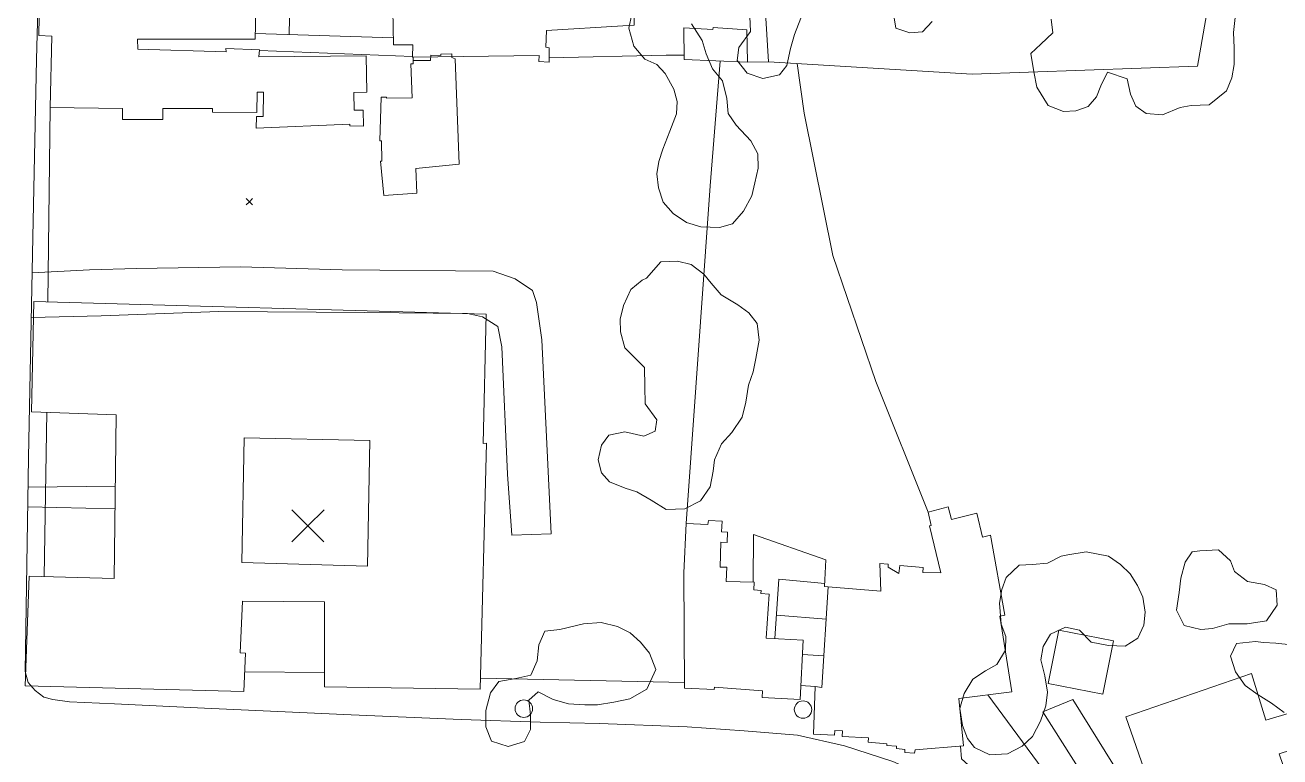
# Model space of a CAD drawing. Header units: metres. Extents: x 4652992 to 4879070, y 2074171 to 2309877.
# Drawn here: x 4654225.5 to 4654336.2, y 2308948.9 to 2309013.5 of the extents above; entities that cross this region are included whole.
import ezdxf

# ---------------------------------------------------------------- set-up
doc = ezdxf.new("R2010")
doc.units = ezdxf.units.M
doc.header["$MEASUREMENT"] = 0
doc.linetypes.add('DGN Style 2', pattern=[66.27138, 39.762828, -26.508552])
for name, color, linetype, lineweight in [('Level 18', 5, 'Continuous', 0), ('Level 27', 30, 'Continuous', 0), ('Level 30', 5, 'Continuous', 0), ('Level 31', 38, 'Continuous', 0), ('Level 35', 4, 'Continuous', 0), ('Level 36', 1, 'Continuous', 0), ('Level 37', 3, 'Continuous', 0), ('Level 39', 9, 'Continuous', 0), ('Level 40', 1, 'Continuous', 0), ('Level 53', 5, 'Continuous', 0), ('Level 54', 30, 'DGN Style 2', 0), ('Level 61', 4, 'Continuous', 0), ('Level 63', 3, 'Continuous', 0)]:
    doc.layers.add(name, color=color, linetype=linetype, lineweight=lineweight)

# ---------------------------------------------------------------- blocks, each defined once
blk = doc.blocks.new('POSTE_1')
at = {"layer": 'Level 61'}
blk.add_circle((-4.7e-05, -1.9e-05, -2.4e-05), 0.770001, dxfattribs=at)
blk = doc.blocks.new('COTA_8')
at = {"layer": 'Level 63', "ltscale": 0.2}
for p, q in [((-4.5e-05, 0.000125, -0.000135), (-1.419567, -1.408332, -0.000135)), ((-1.408502, 1.419647, -0.000135), (-4.5e-05, 0.000125, -0.000135)), ((1.419477, 1.408582, -0.000135), (-4.5e-05, 0.000125, -0.000135)), ((-4.5e-05, 0.000125, -0.000135), (1.408412, -1.419397, -0.000135))]:
    blk.add_line(p, q, dxfattribs=at)
blk = doc.blocks.new('COTA_10')
at = {"layer": 'Level 39'}
for p, q in [((-1.408444, 1.419518, 3.9e-05), (1.3e-05, -4e-06, 3.9e-05)), ((1.419535, 1.408453, 3.9e-05), (1.3e-05, -4e-06, 3.9e-05)), ((1.3e-05, -4e-06, 3.9e-05), (-1.419509, -1.408461, 3.9e-05)), ((1.3e-05, -4e-06, 3.9e-05), (1.40847, -1.419526, 3.9e-05))]:
    blk.add_line(p, q, dxfattribs=at)

msp = doc.modelspace()

# ---------------------------------------------------------------- linework, layer by layer
at = {"layer": 'Level 18', "color": 30}
for points in [[(4654226.168449, 2308994.774468, 1317.95487), (4654226.507118, 2309010.421618, 1316.60487), (4654227.428358, 2309044.720447, 1314.59237), (4654228.071314, 2309064.153658, 1314.11737), (4654228.693884, 2309079.084184, 1313.71112), (4654229.643919, 2309097.169653, 1313.34862), (4654230.446915, 2309111.276022, 1313.16737), (4654231.256583, 2309121.668757, 1312.84862), (4654231.432309, 2309126.884398, 1312.72987), (4654231.57145, 2309134.103858, 1312.66737), (4654231.39028, 2309144.067126, 1312.49237), (4654231.304068, 2309151.847735, 1312.31112), (4654230.786243, 2309154.120024, 1312.294298)], [(4654227.163559, 2308954.210134, 1320.52987), (4654226.396522, 2308954.777977, 1320.47987), (4654225.762336, 2308955.486047, 1320.42987), (4654225.498974, 2308956.456395, 1320.37987), (4654225.798327, 2308975.335948, 1319.36737), (4654226.168449, 2308994.774468, 1317.95487)], [(4654310.514547, 2308944.14848, 1314.04237), (4654305.684065, 2308946.947887, 1314.59237), (4654302.04417, 2308948.509917, 1314.92987), (4654297.785283, 2308949.891028, 1315.23612), (4654293.640947, 2308950.84093, 1315.64237), (4654288.943924, 2308951.214474, 1315.88612), (4654283.917287, 2308951.57646, 1316.22987), (4654276.189885, 2308951.870738, 1316.76112), (4654270.928273, 2308951.985386, 1317.22362), (4654263.972195, 2308952.242254, 1317.84862), (4654254.279184, 2308952.630228, 1318.66737), (4654241.32656, 2308953.233692, 1319.75487), (4654233.381703, 2308953.598461, 1320.30487), (4654229.424778, 2308953.791803, 1320.49237), (4654227.940006, 2308953.994027, 1320.57987), (4654227.163559, 2308954.210134, 1320.52987)]]:
    msp.add_polyline3d(points, dxfattribs=at)
at = {"layer": 'Level 27'}
msp.add_polyline3d([(4654248.784209, 2309012.627125, 1318.883943), (4654248.906269, 2309018.49564, 1318.846443), (4654256.653853, 2309018.383382, 1318.846443), (4654256.643449, 2309019.777041, 1318.846443), (4654257.809382, 2309019.809556, 1318.846443)], dxfattribs=at)
at = {"layer": 'Level 30', "color": 1}
for points in [[(4654255.353364, 2309004.570689, 1322.433943), (4654254.147607, 2309004.583848, 1322.433943), (4654254.14342, 2309004.720367, 1322.433943), (4654245.900547, 2309004.376851, 1322.040193), (4654245.910616, 2309005.419121, 1322.002693), (4654246.494404, 2309005.403064, 1322.002693), (4654246.528294, 2309007.553772, 1322.480818), (4654245.960885, 2309007.552695, 1321.502693), (4654245.931887, 2309005.767386, 1321.333943), (4654242.036694, 2309005.783437, 1321.321443), (4654242.026519, 2309006.111647, 1321.321443), (4654237.664242, 2309006.118684, 1321.196443), (4654237.645335, 2309005.158187, 1321.196443), (4654234.081662, 2309005.157838, 1321.077693), (4654234.088507, 2309006.12779, 1321.165193), (4654227.723097, 2309006.20873, 1321.149568), (4654227.850374, 2309012.486021, 1324.037068), (4654226.715331, 2309012.551562, 1324.037068), (4654226.816891, 2309019.337065, 1323.937068)], [(4654245.935083, 2309018.56313, 1323.830818), (4654245.801275, 2309012.219636, 1323.905818), (4654235.401662, 2309012.216299, 1322.424568), (4654235.444874, 2309011.353999, 1321.762068), (4654243.24469, 2309011.111261, 1321.843318), (4654243.199893, 2309011.40518, 1321.843318), (4654246.175866, 2309011.298183, 1321.730818), (4654246.118229, 2309010.660519, 1323.162068), (4654255.598941, 2309010.765265, 1323.005818), (4654255.658574, 2309007.552313, 1322.805818), (4654254.516516, 2309007.5113, 1322.805818), (4654254.53446, 2309005.975159, 1322.543318), (4654255.311883, 2309005.971955, 1322.543318), (4654255.353364, 2309004.570689, 1322.433943)], [(4654279.218277, 2309015.388087, 1318.324568), (4654279.245718, 2309013.450302, 1321.377693), (4654278.234021, 2309013.399783, 1321.568318)], [(4654278.234021, 2309013.399783, 1321.568318), (4654271.48998, 2309012.989542, 1320.393318), (4654271.442535, 2309011.530514, 1320.137068), (4654271.746146, 2309011.479299, 1320.124568), (4654271.748967, 2309010.186383, 1319.987068), (4654270.831186, 2309010.24629, 1320.024568), (4654270.84101, 2309010.788325, 1320.087068), (4654259.675192, 2309010.628335, 1320.212068), (4654259.70056, 2309011.73839, 1320.199568), (4654258.014961, 2309011.730964, 1320.255818), (4654257.936596, 2309014.794834, 1320.674568)], [(4654263.432764, 2309010.491486, 1323.66671), (4654263.802181, 2309001.19159, 1323.12296), (4654259.987403, 2309000.8278, 1322.58546), (4654260.066569, 2308998.644431, 1322.55421), (4654257.145951, 2308998.441843, 1322.44171), (4654256.841054, 2309001.458876, 1322.71671), (4654256.980026, 2309001.469903, 1322.71671), (4654256.949553, 2309003.259469, 1322.77296), (4654256.801801, 2309003.270654, 1322.77296), (4654256.904928, 2309007.099495, 1322.79796), (4654257.394849, 2309007.123743, 1322.85421), (4654257.391661, 2309007.015959, 1323.09171), (4654259.652597, 2309007.055429, 1323.657335), (4654259.521973, 2309010.064762, 1323.994835), (4654259.740252, 2309010.065566, 1323.994835), (4654259.73478, 2309010.351077, 1323.994835), (4654261.277172, 2309010.360391, 1323.994835), (4654261.289085, 2309010.818215, 1323.994835), (4654262.191913, 2309010.801548, 1323.994835), (4654262.188589, 2309010.910579, 1323.994835), (4654263.140419, 2309010.930844, 1323.994835), (4654263.151812, 2309010.610218, 1323.994835), (4654263.432764, 2309010.491486, 1323.66671)], [(4654265.647605, 2308954.898272, 1325.39375), (4654251.904243, 2308955.094661, 1325.14375), (4654251.908633, 2308962.5987, 1325.2), (4654244.6904, 2308962.650359, 1327.39375), (4654244.488911, 2308958.111531, 1328.35625), (4654244.956092, 2308958.087553, 1328.35625), (4654244.784224, 2308954.697549, 1328.06875), (4654225.516354, 2308955.199614, 1328.2), (4654225.863542, 2308964.863849, 1328.16875), (4654233.345565, 2308964.676974, 1328.10625), (4654233.520782, 2308979.105937, 1328.1125), (4654226.050324, 2308979.370529, 1328.0375), (4654226.271175, 2308989.089145, 1327.85), (4654266.186703, 2308987.977307, 1327.7875), (4654265.899726, 2308976.582069, 1325.4), (4654266.19871, 2308976.591008, 1325.4), (4654265.647605, 2308954.898272, 1325.39375)], [(4654306.285184, 2308965.165156, 1315.947595), (4654305.293888, 2308969.2965, 1315.51947), (4654305.439135, 2308969.346754, 1315.51947), (4654305.168383, 2308970.510789, 1315.51947), (4654306.953906, 2308970.969393, 1315.47572), (4654307.241885, 2308969.864061, 1315.466345), (4654309.483711, 2308970.435599, 1315.62572), (4654309.960105, 2308968.317687, 1317.86322), (4654310.680705, 2308968.473049, 1317.835095), (4654311.945506, 2308961.436394, 1317.816345), (4654311.508561, 2308961.348062, 1316.128845), (4654312.55062, 2308954.664202, 1315.866345), (4654307.869913, 2308954.094348, 1317.066345), (4654308.295427, 2308949.90819, 1316.935095), (4654304.02005, 2308949.555074, 1316.772595), (4654303.973715, 2308949.255588, 1316.772595), (4654303.120466, 2308949.314339, 1316.785095), (4654303.129105, 2308949.593011, 1316.803845), (4654302.392729, 2308949.658879, 1316.803845), (4654302.395027, 2308949.863482, 1316.803845), (4654301.515386, 2308949.926797, 1316.866345), (4654301.516048, 2308950.083849, 1316.866345), (4654299.888011, 2308950.221945, 1316.866345), (4654299.908873, 2308950.607836, 1316.87572), (4654297.592079, 2308950.735231, 1316.941345), (4654297.610791, 2308951.223994, 1316.93822), (4654296.951239, 2308951.262908, 1316.93822), (4654296.913652, 2308950.859409, 1316.941345), (4654295.051554, 2308950.942353, 1317.041345), (4654295.215437, 2308955.129551, 1317.48197), (4654295.807268, 2308955.054505, 1317.51322), (4654296.358256, 2308963.91815, 1317.13197), (4654301.008811, 2308963.550682, 1316.87572), (4654300.899226, 2308966.000576, 1316.54447), (4654301.649362, 2308965.939097, 1316.68197), (4654301.639561, 2308965.653473, 1316.68197), (4654302.595873, 2308965.098051, 1316.72572), (4654302.665416, 2308965.797475, 1316.71947), (4654304.733081, 2308965.638058, 1316.77572), (4654304.695036, 2308965.193265, 1316.75072), (4654306.285184, 2308965.165156, 1315.947595)], [(4654293.877499, 2308953.97759, 1318.885095), (4654294.14029, 2308959.213875, 1319.37572), (4654290.895262, 2308959.414247, 1319.441345), (4654291.148229, 2308963.294207, 1319.241345), (4654290.426378, 2308963.350955, 1319.228845), (4654290.453449, 2308963.618895, 1319.228845), (4654289.803576, 2308963.663185, 1319.228845), (4654289.814163, 2308964.336098, 1319.228845), (4654287.343027, 2308964.395631, 1319.178845), (4654287.40279, 2308965.652993, 1319.23822), (4654286.834935, 2308965.662646, 1319.33197), (4654286.885132, 2308967.862216, 1319.52572), (4654287.436319, 2308967.835001, 1319.52572), (4654287.482454, 2308968.747125, 1319.52572), (4654286.946766, 2308968.78529, 1319.52572), (4654287.002991, 2308969.716115, 1319.52572), (4654285.779853, 2308969.777809, 1319.52572), (4654285.749557, 2308969.415008, 1319.778845), (4654283.835901, 2308969.521209, 1319.96947), (4654283.620409, 2308965.158648, 1319.99447), (4654283.678933, 2308954.986631, 1319.50072), (4654286.298823, 2308954.860161, 1319.228845), (4654286.324249, 2308955.080562, 1319.22572), (4654290.565763, 2308954.762396, 1319.05072), (4654290.522077, 2308954.170491, 1319.003845), (4654293.877499, 2308953.97759, 1318.885095)], [(4654333.699204, 2308956.282314, 1315.51947), (4654322.613581, 2308952.463305, 1315.43822), (4654326.954113, 2308939.963713, 1315.39447), (4654332.293088, 2308942.03201, 1315.66947), (4654332.622854, 2308941.124004, 1315.69447), (4654334.307546, 2308941.765818, 1315.70072), (4654334.045395, 2308942.5935, 1315.70072), (4654337.924869, 2308943.98102, 1315.56322), (4654336.138244, 2308949.20369, 1315.14447), (4654338.137096, 2308949.846047, 1315.07572), (4654337.226489, 2308952.858399, 1315.22572), (4654334.959345, 2308952.166386, 1315.53822), (4654333.699204, 2308956.282314, 1315.51947)]]:
    msp.add_polyline3d(points, dxfattribs=at)
msp.add_3dface([(4654255.719677, 2308965.75539, 1324.39375), (4654255.909748, 2308976.835111, 1327.55), (4654244.82249, 2308977.073608, 1327.5875), (4654244.635059, 2308966.074123, 1324.50625)], dxfattribs=at)
at = {"layer": 'Level 31'}
msp.add_polyline3d([(4654289.241938, 2309010.193342, 1314.058943), (4654283.633388, 2309010.430427, 1315.171443), (4654283.629542, 2309013.229969, 1315.158943), (4654286.165944, 2309013.086302, 1314.508943), (4654286.193215, 2309013.272549, 1314.508943), (4654289.167645, 2309013.049082, 1314.452693), (4654289.241938, 2309010.193342, 1314.058943)], dxfattribs=at)
msp.add_3dface([(4654320.594304, 2308954.455764, 1315.35697), (4654315.771201, 2308955.401757, 1315.29447), (4654316.69318, 2308960.10243, 1315.26947), (4654321.516346, 2308959.156758, 1315.331968)], dxfattribs=at)
at = {"layer": 'Level 35'}
for p, q in [((4654245.811853, 2309012.721116, 1320.724569), (4654257.999494, 2309012.335723, 1320.324569)), ((4654246.170783, 2309011.241955, 1321.718318), (4654259.676843, 2309010.700578, 1321.230818)), ((4654259.735333, 2309010.322229, 1323.174568), (4654259.7476, 2309010.629372, 1323.174568)), ((4654227.723096, 2309006.20873, 1321.168318), (4654227.506979, 2308989.054722, 1321.343318)), ((4654227.415457, 2308979.322178, 1322.50625), (4654227.190155, 2308964.830715, 1322.79375)), ((4654291.791443, 2308961.43806, 1318.322594), (4654296.180886, 2308961.06483, 1318.322594)), ((4654294.077368, 2308957.960125, 1318.541344), (4654295.980428, 2308957.840089, 1318.541344)), ((4654251.90499, 2308956.372236, 1324.84375), (4654244.871482, 2308956.418667, 1324.84375)), ((4654283.676089, 2308955.480971, 1321.58125), (4654265.672211, 2308955.86683, 1322.33125)), ((4654295.215437, 2308955.129551, 1318.947595), (4654293.940283, 2308955.228596, 1318.947595))]:
    msp.add_line(p, q, dxfattribs=at)
at = {"layer": 'Level 35', "extrusion": (0.0244649017960601, -0.9995311598772721, 0.0184100248371451), "elevation": -2194037.434538, "flags": 128}
msp.add_lwpolyline([(4709377.49591, 41718.803688), (4709387.805332, 41717.315936), (4709389.382637, 41715.253086)], dxfattribs=at)
at = {"layer": 'Level 35', "extrusion": (0.0011073483063288, 0.011885449345418, 0.9999287523986826), "elevation": 33915.463975, "flags": 128}
msp.add_lwpolyline([(4654287.330885, 2308719.34253), (4654287.700103, 2308724.566662), (4654291.736701, 2308724.190551)], dxfattribs=at)
at = {"layer": 'Level 35', "extrusion": (0.0244121232147691, -0.0091235334968852, 0.999660347006261), "elevation": 93870.436629, "flags": 128}
msp.add_lwpolyline([(3792211.256916, -3550242.486898), (3792212.850211, -3550242.966536), (3792224.106926, -3550225.699545)], dxfattribs=at)
at = {"layer": 'Level 35'}
for points in [[(4654280.868228, 2309019.554775, 1315.587068), (4654290.548766, 2309018.939963, 1313.199568), (4654291.081001, 2309010.234018, 1312.574568), (4654289.241938, 2309010.193342, 1312.574568)], [(4654289.743644, 2308964.337797, 1318.972595), (4654289.769888, 2308968.544274, 1318.985095), (4654296.152302, 2308966.295493, 1319.135095), (4654296.037774, 2308963.946332, 1319.141345), (4654296.358256, 2308963.91815, 1319.141345)]]:
    msp.add_polyline3d(points, dxfattribs=at)
at = {"layer": 'Level 36', "extrusion": (0.0686850027816416, 0.0051928165696616, 0.9976248819315603), "elevation": 332984.608295, "flags": 128}
msp.add_lwpolyline([(1951484.240253, -4803616.718034), (1951498.142951, -4803603.470553), (1951499.281033, -4803603.470553)], dxfattribs=at)
at = {"layer": 'Level 37', "extrusion": (0.9865055917612089, -0.0529990949874348, 0.1549122763191483), "elevation": 4469308.193748, "flags": 128}
msp.add_lwpolyline([(2555331.551028, -699474.767661), (2555361.397334, -699477.956152), (2555372.426951, -699479.904674)], dxfattribs=at)
at = {"layer": 'Level 37'}
for points in [[(4654290.574186, 2309018.524162, 1313.169718), (4654310.509693, 2309017.943021, 1304.594718), (4654330.348624, 2309017.939738, 1297.269718), (4654328.942489, 2309009.835024, 1297.612068)], [(4654291.081001, 2309010.234018, 1312.712068), (4654309.06824, 2309009.138145, 1305.612068), (4654328.942489, 2309009.835024, 1297.612068), (4654328.942489, 2309009.835024, 1297.587068)], [(4654305.168383, 2308970.510789, 1315.049568), (4654300.569672, 2308982.048515, 1311.237068), (4654296.762932, 2308993.140911, 1310.262068), (4654294.227621, 2309005.703022, 1311.149568), (4654293.608899, 2309010.080006, 1311.212068)]]:
    msp.add_polyline3d(points, dxfattribs=at)
at = {"layer": 'Level 40', "color": 3}
for points in [[(4654284.280814, 2309013.567236, 1317.13197), (4654285.246787, 2309012.10667, 1316.69447), (4654285.578792, 2309010.948726, 1316.01947), (4654286.154936, 2309009.627155, 1315.68197), (4654287.037016, 2309008.546853, 1315.61947), (4654287.420233, 2309006.987752, 1315.98197), (4654287.523473, 2309005.68355, 1316.54447), (4654288.244898, 2309004.637556, 1317.20697), (4654289.540834, 2309003.273765, 1317.64447), (4654290.152407, 2309002.111865, 1317.84447), (4654290.181224, 2309000.851429, 1317.98197), (4654289.891887, 2308999.547443, 1318.03197), (4654289.611204, 2308998.408847, 1318.03197), (4654288.890705, 2308997.057571, 1317.94447), (4654287.917005, 2308995.955477, 1317.90697), (4654286.77552, 2308995.613909, 1317.96947), (4654285.109919, 2308995.690868, 1318.08197), (4654283.848297, 2308996.071779, 1318.19447), (4654282.675247, 2308996.85187, 1318.29447), (4654281.802228, 2308997.846618, 1318.33197), (4654281.380834, 2308999.107269, 1318.36947), (4654281.239008, 2309000.363965, 1318.38197), (4654281.42165, 2309001.439879, 1318.26947), (4654281.776757, 2309002.53471, 1318.10697), (4654282.377934, 2309004.106577, 1317.73197), (4654282.973207, 2309005.651833, 1317.73197), (4654283.04284, 2309006.724007, 1317.90697), (4654282.725802, 2309007.823009, 1318.16947), (4654281.968131, 2309009.211218, 1318.55697), (4654281.247115, 2309010.006269, 1318.78197), (4654280.169766, 2309010.45932, 1319.24447), (4654279.219168, 2309011.609999, 1319.25697), (4654278.755624, 2309013.186254, 1318.91947), (4654279.033151, 2309014.437016, 1318.50697)], [(4654293.927856, 2309014.071422, 1312.95697), (4654293.382978, 2309012.626896, 1313.15697), (4654293.025124, 2309011.393288, 1313.43197), (4654292.694453, 2309009.903019, 1313.93197), (4654292.065275, 2309009.0897, 1314.40697), (4654290.59067, 2309008.763524, 1314.81947), (4654289.206977, 2309009.226249, 1314.90697), (4654288.336707, 2309010.359774, 1314.65697), (4654288.477606, 2309011.500348, 1314.59447), (4654289.489484, 2309012.900892, 1314.31947), (4654289.4457, 2309014.22027, 1314.33197)], [(4654305.533101, 2309013.795086, 1308.34447), (4654304.686968, 2309012.888733, 1309.08197), (4654303.571851, 2309012.792391, 1309.10697), (4654302.316133, 2309013.199914, 1309.10697), (4654302.138878, 2309014.296938, 1309.36947)], [(4654332.251389, 2309014.134083, 1301.96947), (4654332.125353, 2309012.814954, 1302.31947), (4654332.16076, 2309011.461323, 1302.89447), (4654332.172209, 2309010.00064, 1302.99447), (4654331.962503, 2309008.811565, 1302.99447), (4654331.483726, 2309007.679994, 1303.09447), (4654329.964431, 2309006.434281, 1303.26947), (4654328.373795, 2309006.381621, 1303.26947), (4654327.404828, 2309006.197726, 1303.54447), (4654325.859365, 2309005.552207, 1303.90697), (4654324.39891, 2309005.668976, 1304.16947), (4654323.508585, 2309006.332945, 1304.15697), (4654323.013176, 2309007.386419, 1304.00697), (4654322.722505, 2309008.730646, 1303.65697), (4654321.002536, 2309009.320929, 1303.56947), (4654320.397794, 2309008.112171, 1304.13197), (4654320.039531, 2309007.129506, 1304.43197), (4654319.291439, 2309006.285835, 1304.69447), (4654318.197601, 2309005.90622, 1304.91947), (4654317.12107, 2309005.857383, 1305.14447), (4654315.775963, 2309006.367614, 1305.19447), (4654314.765092, 2309008.005005, 1305.10697), (4654314.501197, 2309009.343515, 1304.91947), (4654314.242798, 2309010.95958, 1304.68197), (4654315.124769, 2309011.774661, 1304.46947), (4654316.187858, 2309012.774047, 1304.50697), (4654316.040128, 2309014.004131, 1304.90697)], [(4654281.576034, 2308992.591012, 1320.158293), (4654283.065349, 2308992.653132, 1319.708293), (4654284.254485, 2308992.345191, 1319.458293), (4654285.381585, 2308991.507861, 1319.320793), (4654286.027477, 2308990.718924, 1319.283293), (4654286.920478, 2308989.687354, 1319.158293), (4654288.392578, 2308988.803556, 1319.083293), (4654289.354119, 2308988.082938, 1318.995793), (4654290.075849, 2308987.142168, 1318.895793), (4654290.274724, 2308985.688922, 1318.845793), (4654289.972797, 2308984.0712, 1318.845793), (4654289.74187, 2308982.899562, 1318.808293), (4654289.316826, 2308981.715072, 1318.808293), (4654289.095656, 2308980.215778, 1318.808293), (4654288.77826, 2308978.899799, 1318.945793), (4654287.852414, 2308977.550834, 1319.308293), (4654286.948622, 2308976.54987, 1319.720793), (4654286.335965, 2308975.134092, 1320.133293), (4654286.197218, 2308974.132707, 1320.408293), (4654285.946696, 2308972.748199, 1320.720793), (4654285.101606, 2308971.517662, 1321.295793), (4654283.715814, 2308970.809441, 1321.845793), (4654282.064192, 2308970.754815, 1322.108293), (4654280.742975, 2308971.579293, 1322.133293), (4654279.48292, 2308972.309331, 1322.008293), (4654278.435704, 2308972.641259, 1321.933293), (4654277.051658, 2308973.180698, 1321.708293), (4654276.353567, 2308973.98077, 1321.508293), (4654276.060053, 2308975.128632, 1321.233293), (4654276.345638, 2308976.424266, 1320.970793), (4654277.006367, 2308977.314296, 1320.770793), (4654278.405169, 2308977.585644, 1320.758293), (4654280.075512, 2308977.229309, 1320.908293), (4654281.099962, 2308977.66191, 1321.395793), (4654281.238709, 2308978.663295, 1321.345793), (4654280.211168, 2308980.076272, 1321.045793), (4654280.191734, 2308981.599763, 1320.783293), (4654280.148661, 2308983.263952, 1320.708293), (4654279.299687, 2308984.123343, 1320.558293), (4654278.398515, 2308984.993869, 1320.483293), (4654278.031623, 2308986.428697, 1320.345793), (4654277.999099, 2308987.520881, 1320.183293), (4654278.293648, 2308988.73321, 1320.008293), (4654278.932404, 2308990.14342, 1319.795793), (4654279.938133, 2308990.986982, 1319.708293), (4654280.328827, 2308991.147816, 1319.670793), (4654281.576034, 2308992.591012, 1320.158293)], [(4654319.125317, 2308967.028071, 1315.685095), (4654321.080493, 2308966.63464, 1315.710095), (4654322.153765, 2308965.898558, 1315.797595), (4654322.990913, 2308965.065762, 1315.872595), (4654323.630801, 2308964.04698, 1315.897595), (4654324.101901, 2308963.002378, 1315.910095), (4654324.334954, 2308961.6963, 1315.910095), (4654324.215296, 2308960.561333, 1315.897595), (4654323.683158, 2308959.415209, 1315.860095), (4654322.570775, 2308958.699706, 1315.860095), (4654321.077332, 2308958.765576, 1315.860095), (4654319.568753, 2308959.054194, 1315.847595), (4654318.525877, 2308960.11521, 1315.835095), (4654317.287539, 2308960.384571, 1315.835095), (4654315.972251, 2308959.759219, 1315.835095), (4654315.31211, 2308958.662766, 1315.985095), (4654315.103312, 2308957.488195, 1316.235095), (4654315.481427, 2308956.074461, 1316.535095), (4654315.717303, 2308954.630314, 1316.847595), (4654315.561604, 2308953.446553, 1316.935095), (4654315.0977, 2308952.06849, 1316.935095), (4654314.368302, 2308950.736378, 1316.947595), (4654313.475884, 2308949.87274, 1316.810095), (4654312.177654, 2308949.189403, 1316.760095), (4654310.629189, 2308949.099699, 1316.760095), (4654309.266695, 2308949.748259, 1316.760095), (4654308.641942, 2308950.544293, 1316.772595), (4654308.189824, 2308951.695674, 1316.772595), (4654307.963439, 2308953.193211, 1316.760095), (4654308.338203, 2308954.53167, 1316.760095), (4654309.106464, 2308955.774506, 1316.735095), (4654310.223592, 2308956.516704, 1316.685095), (4654311.227853, 2308957.085824, 1316.710095), (4654311.996115, 2308958.32866, 1316.747595), (4654312.019066, 2308959.535397, 1316.747595), (4654311.610556, 2308960.624198, 1316.722595), (4654311.477156, 2308962.490867, 1316.560095), (4654311.66415, 2308963.696728, 1316.435095), (4654312.044559, 2308964.759048, 1316.272595), (4654313.196828, 2308965.852873, 1315.947595), (4654314.381167, 2308965.895535, 1315.772595), (4654315.690686, 2308966.026595, 1315.585095), (4654316.92158, 2308966.639038, 1315.447595), (4654317.490535, 2308966.760694, 1315.447595), (4654319.125317, 2308967.028071, 1315.685095)], [(4654329.154809, 2308967.101677, 1313.885095), (4654330.777658, 2308967.177342, 1313.635095), (4654331.835939, 2308966.226296, 1313.347595), (4654332.213713, 2308965.283322, 1313.247595), (4654333.339121, 2308964.402934, 1313.297595), (4654334.847504, 2308964.141886, 1313.397595), (4654335.880409, 2308963.661453, 1313.422595), (4654335.966004, 2308962.302824, 1313.572595), (4654335.039336, 2308960.927408, 1313.797595), (4654333.330424, 2308960.674664, 1313.997595), (4654331.69058, 2308960.65679, 1314.160095), (4654330.253824, 2308960.247246, 1314.372595), (4654329.232094, 2308960.177248, 1314.435095), (4654327.764375, 2308960.513533, 1314.385095), (4654327.077661, 2308961.866496, 1314.172595), (4654327.330496, 2308963.440803, 1313.947595), (4654327.473599, 2308964.705003, 1313.822595), (4654327.856808, 2308966.092199, 1313.735095), (4654328.455366, 2308967.003327, 1313.685095), (4654329.154809, 2308967.101677, 1313.885095)], [(4654274.776875, 2308960.674019, 1323.16875), (4654276.311013, 2308960.778354, 1322.98125), (4654277.751097, 2308960.416674, 1322.85625), (4654278.884197, 2308959.872703, 1322.78125), (4654279.798621, 2308959.048486, 1322.74375), (4654280.603706, 2308958.084145, 1322.71875), (4654281.148313, 2308956.63244, 1322.71875), (4654280.340623, 2308954.906379, 1322.73125), (4654278.868145, 2308954.03656, 1322.74375), (4654277.432635, 2308953.751529, 1322.74375), (4654276.007575, 2308953.518277, 1322.74375), (4654274.873954, 2308953.524168, 1322.74375), (4654273.433609, 2308953.616807, 1322.69375), (4654272.102733, 2308953.98409, 1322.63125), (4654270.756572, 2308954.677264, 1322.54375), (4654269.955018, 2308953.918733, 1322.56875), (4654270.09937, 2308952.625843, 1322.74375), (4654270.082522, 2308951.337494, 1322.99375), (4654269.54589, 2308950.285096, 1323.13125), (4654268.105024, 2308949.839655, 1323.13125), (4654266.659845, 2308950.309965, 1322.95625), (4654266.161874, 2308951.591117, 1322.70625), (4654266.152798, 2308953.021729, 1322.41875), (4654266.550557, 2308954.589312, 1322.26875), (4654267.291937, 2308955.577469, 1322.21875), (4654268.809614, 2308955.847893, 1322.43125), (4654270.113509, 2308956.133034, 1322.63125), (4654270.667426, 2308957.400471, 1322.68125), (4654270.819973, 2308958.827082, 1322.68125), (4654271.358173, 2308960.016675, 1322.69375), (4654272.688011, 2308960.161909, 1322.70625), (4654274.776875, 2308960.674019, 1323.16875)], [(4654336.572323, 2308952.85531, 1315.085095), (4654335.455932, 2308953.653611, 1315.022595), (4654334.276939, 2308954.407733, 1314.972595), (4654333.13876, 2308955.23731, 1314.960095), (4654332.284292, 2308956.430383, 1314.797595), (4654331.844258, 2308957.799298, 1314.560095), (4654332.376855, 2308958.944904, 1314.285095), (4654334.045633, 2308959.096243, 1314.010095), (4654334.771847, 2308959.025596, 1313.997595), (4654335.852653, 2308958.948604, 1313.997595), (4654337.194146, 2308958.798998, 1313.560095)]]:
    msp.add_polyline3d(points, dxfattribs=at)
at = {"layer": 'Level 53', "color": 212}
for points in [[(4654226.033351, 2308987.67926, 1318.470443), (4654232.204051, 2308987.831773, 1319.320443), (4654242.586743, 2308988.200979, 1319.857943), (4654255.473502, 2308988.117802, 1319.682943), (4654264.52486, 2308988.036732, 1319.745443), (4654265.860005, 2308987.752031, 1319.720443), (4654267.206841, 2308986.89382, 1319.670443), (4654267.550388, 2308985.080321, 1319.657943), (4654268.061749, 2308973.877236, 1319.407943), (4654268.447056, 2308968.492773, 1319.220443), (4654271.921622, 2308968.5948, 1319.220443), (4654271.086125, 2308985.713129, 1319.820443), (4654270.63024, 2308989.018912, 1319.757943), (4654270.252972, 2308990.051055, 1319.757943), (4654268.751263, 2308991.078247, 1319.757943), (4654266.792219, 2308991.767899, 1319.757943), (4654253.475239, 2308991.888432, 1319.670443), (4654244.515975, 2308992.140203, 1319.582943), (4654235.334991, 2308992.004192, 1319.432943), (4654231.171882, 2308991.88584, 1319.070443), (4654226.108147, 2308991.607468, 1318.185)], [(4654321.563081, 2308933.185172, 1312.78399), (4654323.544746, 2308934.826238, 1312.78399), (4654324.230996, 2308935.992801, 1312.78399), (4654324.540964, 2308938.358865, 1312.78399), (4654315.283894, 2308952.893686, 1312.78399), (4654317.931355, 2308953.997394, 1312.78399), (4654327.331164, 2308938.912608, 1312.78399), (4654327.608257, 2308937.043007, 1312.78399), (4654326.921657, 2308934.278948, 1312.78399), (4654323.237832, 2308930.453147, 1312.5581)]]:
    msp.add_polyline3d(points, dxfattribs=at)
at = {"layer": 'Level 54'}
for p, q in [((4654225.756945, 2308972.726093, 1319.507335), (4654233.444267, 2308972.805038, 1320.257335)), ((4654233.420014, 2308970.807782, 1320.078458), (4654225.729479, 2308970.993891, 1319.600232))]:
    msp.add_line(p, q, dxfattribs=at)

# ---------------------------------------------------------------- block references
at = {"layer": 'Level 39'}
msp.add_blockref('COTA_10', (4654250.45295, 2308969.30625, 1319.96), dxfattribs=at)
at = {"layer": 'Level 61'}
for p in [(4654269.50075, 2308953.18375, 1317.74375), (4654294.13735, 2308953.10365, 1316.44375)]:
    msp.add_blockref('POSTE_1', p, dxfattribs=at)
at = {"layer": 'Level 63', "ltscale": 0.2, "xscale": 0.2, "yscale": 0.2, "zscale": 0.2}
msp.add_blockref('COTA_8', (4654245.2892, 2308997.89325, 1319.76), dxfattribs=at)

doc.saveas('drawing.dxf')
